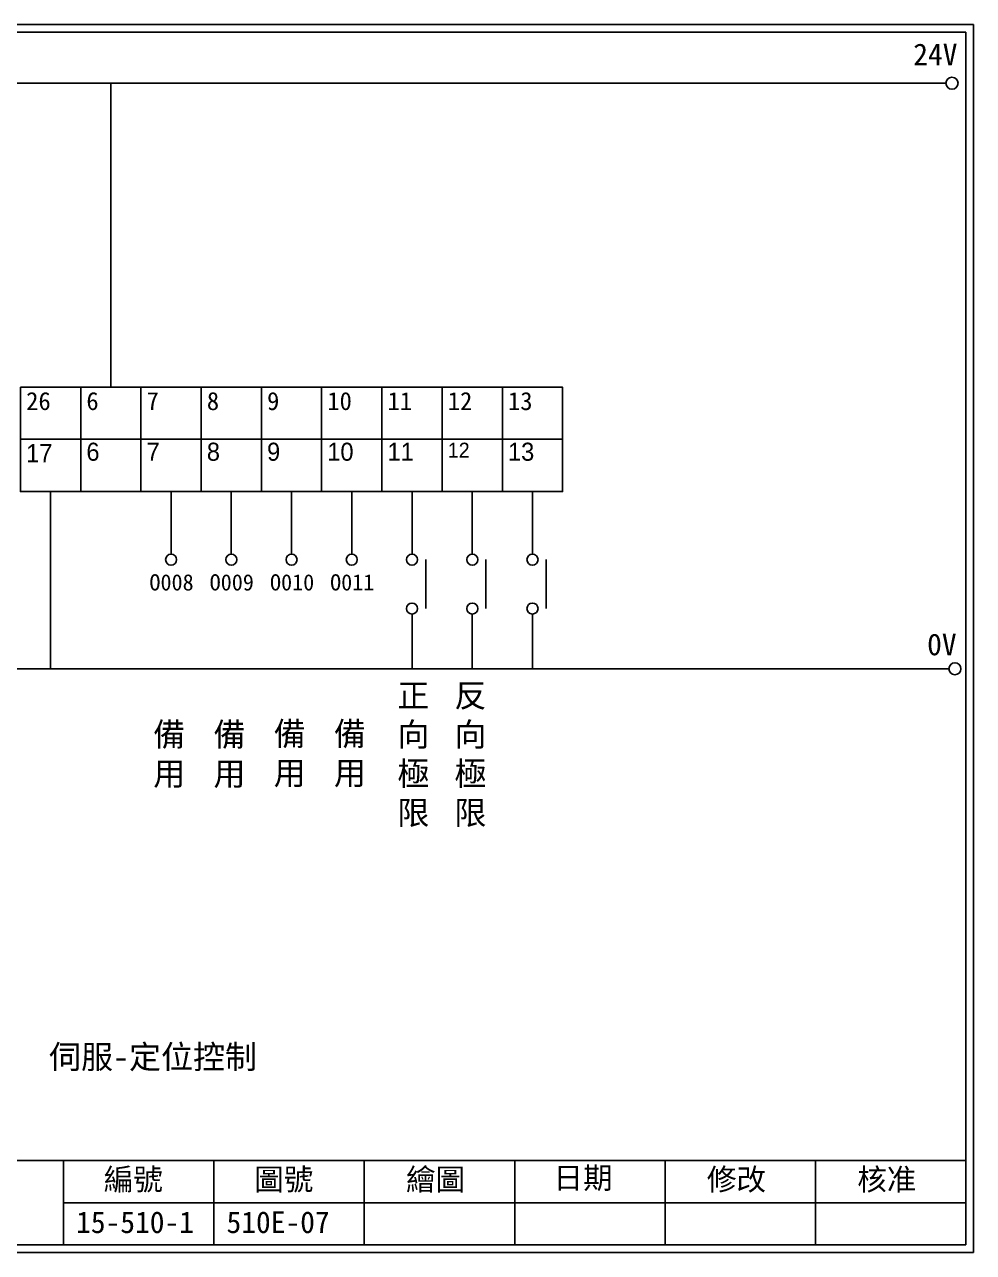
# Model space of a CAD drawing. Extents: x 627 to 914, y 3 to 207.
# Drawn here: x 756.5 to 914.2, y 3 to 207 of the extents above; entities that cross this region are included whole.
import ezdxf

# ---------------------------------------------------------------- set-up
doc = ezdxf.new("R2010")
doc.units = 0
doc.layers.get('0').update_dxf_attribs({"linetype": 'CONTINUOUS'})
doc.layers.add('圖框層', color=7, linetype='CONTINUOUS')
doc.layers.add('標尺寸層', color=3, linetype='CONTINUOUS')
doc.styles.add('CNS', font='romanc.shx', dxfattribs={"bigfont": 'chineset.shx'})
doc.styles.add('STSL', font='kaiu.ttf')

msp = doc.modelspace()

# ---------------------------------------------------------------- linework, layer by layer
for p, q in [((780.85, 129.4), (780.85, 119)), ((790.86, 129.4), (790.86, 119)), ((800.87, 129.4), (800.87, 119)), ((810.88, 129.4), (810.88, 119)), ((820.89, 129.4), (820.89, 119)), ((830.9, 129.4), (830.9, 119)), ((840.91, 129.4), (840.91, 119))]:
    msp.add_line(p, q)
for points in [[(755.82, 146.73), (765.83, 146.73), (765.83, 138.07), (755.82, 138.07)], [(765.83, 146.73), (775.84, 146.73), (775.84, 138.07), (765.83, 138.07)], [(775.84, 146.73), (785.85, 146.73), (785.85, 138.07), (775.84, 138.07)], [(785.85, 146.73), (795.86, 146.73), (795.86, 138.07), (785.85, 138.07)], [(795.86, 146.73), (805.87, 146.73), (805.87, 138.07), (795.86, 138.07)], [(805.87, 146.73), (815.88, 146.73), (815.88, 138.07), (805.87, 138.07)], [(815.88, 146.73), (825.89, 146.73), (825.89, 138.07), (815.88, 138.07)], [(825.89, 146.73), (835.9, 146.73), (835.9, 138.07), (825.89, 138.07)], [(835.9, 146.73), (845.91, 146.73), (845.91, 138.07), (835.9, 138.07)], [(755.82, 138.07), (765.83, 138.07), (765.83, 129.4), (755.82, 129.4)], [(765.83, 138.07), (775.84, 138.07), (775.84, 129.4), (765.83, 129.4)], [(775.84, 138.07), (785.85, 138.07), (785.85, 129.4), (775.84, 129.4)], [(785.85, 138.07), (795.86, 138.07), (795.86, 129.4), (785.85, 129.4)], [(795.86, 138.07), (805.87, 138.07), (805.87, 129.4), (795.86, 129.4)], [(805.87, 138.07), (815.88, 138.07), (815.88, 129.4), (805.87, 129.4)], [(815.88, 138.07), (825.89, 138.07), (825.89, 129.4), (815.88, 129.4)], [(825.89, 138.07), (835.9, 138.07), (835.9, 129.4), (825.89, 129.4)], [(835.9, 138.07), (845.91, 138.07), (845.91, 129.4), (835.9, 129.4)]]:
    msp.add_lwpolyline(points, close=True)
for centre in [(910.63, 197.22), (911.12, 99.96)]:
    msp.add_circle(centre, 1)
at = {"layer": '圖框層', "color": 7}
for p, q in [((914.2, 206.97), (627.2, 206.97)), ((914.2, 3), (914.2, 206.97)), ((912.95, 205.72), (628.45, 205.72)), ((912.95, 4.25), (912.95, 205.72)), ((628.45, 18.25), (912.95, 18.25)), ((762.95, 4.25), (762.95, 18.25)), ((787.95, 4.25), (787.95, 18.25)), ((812.95, 4.25), (812.95, 18.25)), ((837.95, 4.25), (837.95, 18.25)), ((862.95, 4.25), (862.95, 18.25)), ((887.95, 4.25), (887.95, 18.25)), ((762.95, 11.25), (912.95, 11.25)), ((628.45, 4.25), (912.95, 4.25)), ((627.2, 3), (914.2, 3))]:
    msp.add_line(p, q, dxfattribs=at)
at = {"layer": '標尺寸層', "color": 7}
for p, q in [((632.04, 197.22), (909.63, 197.22)), ((632.25, 99.96), (910.12, 99.96))]:
    msp.add_line(p, q, dxfattribs=at)
at = {"layer": '標尺寸層'}
for p, q in [((770.84, 146.73), (770.84, 197.22)), ((760.83, 129.4), (760.83, 99.96)), ((823.16, 118.08), (823.16, 109.96)), ((833.17, 118.08), (833.17, 109.96)), ((843.18, 118.08), (843.18, 109.96)), ((820.89, 109.04), (820.89, 99.96)), ((830.9, 109.04), (830.9, 99.96)), ((840.91, 109.04), (840.91, 99.96))]:
    msp.add_line(p, q, dxfattribs=at)
at = {"layer": '標尺寸層', "color": 7}
for centre in [(780.85, 118.08), (790.86, 118.08), (800.87, 118.08), (810.88, 118.08), (820.89, 118.08), (830.9, 118.08), (840.91, 118.08), (820.89, 109.96), (830.9, 109.96), (840.91, 109.96)]:
    msp.add_circle(centre, 0.92, dxfattribs=at)

# ---------------------------------------------------------------- texts
at = {"width": 8.2913, "attachment_point": 1}
for s, insert, char_height in [('26', (756.76, 145.93), 3), ('6', (766.77, 145.93), 3), ('7', (776.78, 145.93), 3), ('8', (786.79, 145.93), 3), ('9', (796.8, 145.93), 3), ('10', (806.81, 145.93), 3), ('11', (816.82, 145.93), 3), ('12', (826.83, 145.93), 3), ('13', (836.84, 145.93), 3), ('{\\fPMingLiU|b0|i0|c136|p18;17}', (756.76, 137.27), 3), ('{\\fPMingLiU|b0|i0|c136|p18;6}', (766.77, 137.51), 3), ('{\\fPMingLiU|b0|i0|c136|p18;7}', (776.78, 137.51), 3), ('{\\fPMingLiU|b0|i0|c136|p18;8}', (786.79, 137.51), 3), ('{\\fPMingLiU|b0|i0|c136|p18;9}', (796.8, 137.51), 3), ('{\\fPMingLiU|b0|i0|c136|p18;10}', (806.81, 137.51), 3), ('{\\fPMingLiU|b0|i0|c136|p18;11}', (816.82, 137.51), 3), ('{\\fPMingLiU|b0|i0|c136|p18;12}', (826.83, 137.51), 2.5), ('{\\fPMingLiU|b0|i0|c136|p18;13}', (836.84, 137.51), 3)]:
    msp.add_mtext(s, dxfattribs=dict(at, insert=insert, char_height=char_height))
at = {"layer": '圖框層', "color": 4, "style": 'STSL'}
for s, height, p in [('24V', 3.6, (904.19, 200.22)), ('O008', 2.7, (777.25, 112.96)), ('O009', 2.7, (787.26, 112.96)), ('O010', 2.7, (797.29, 112.96)), ('O011', 2.7, (807.28, 112.96)), ('0V', 3.6, (906.5, 102.2)), ('編號', 3.6, (769.66, 13.34)), ('圖號', 3.6, (794.66, 13.34)), ('繪圖', 3.6, (819.89, 13.34)), ('日期', 3.6, (844.41, 13.59)), ('修改', 3.6, (869.89, 13.34)), ('核准', 3.6, (894.89, 13.34)), ('15-510-1', 3.6, (765.06, 6.22)), ('510E-07', 3.6, (790.06, 6.22))]:
    msp.add_text(s, height=height, dxfattribs=at).set_placement(p)
at = {"layer": '標尺寸層', "color": 7, "char_height": 3.9, "attachment_point": 5, "style": 'CNS'}
for s, insert, width in [('{\\fDFKai-SB|b0|i0|c136|p65;正向極限}', (821.11, 85.58), 8.6627), ('{\\fDFKai-SB|b0|i0|c136|p65;反向極限}', (830.59, 85.58), 8.6627), ('{\\fDFKai-SB|b0|i0|c136|p65;備用}', (780.54, 85.58), 8.6627), ('{\\fDFKai-SB|b0|i0|c136|p65;備用}', (790.55, 85.56), 8.6627), ('{\\fDFKai-SB|b0|i0|c136|p65;備用}', (800.56, 85.68), 8.6627), ('{\\fDFKai-SB|b0|i0|c136|p65;備用}', (810.57, 85.68), 8.6627), ('{\\fDFKai-SB|b0|i0|c136|p65;伺服-定位控制}', (777.85, 35.27), 46.8521)]:
    msp.add_mtext(s, dxfattribs=dict(at, insert=insert, width=width))

doc.saveas('drawing.dxf')
